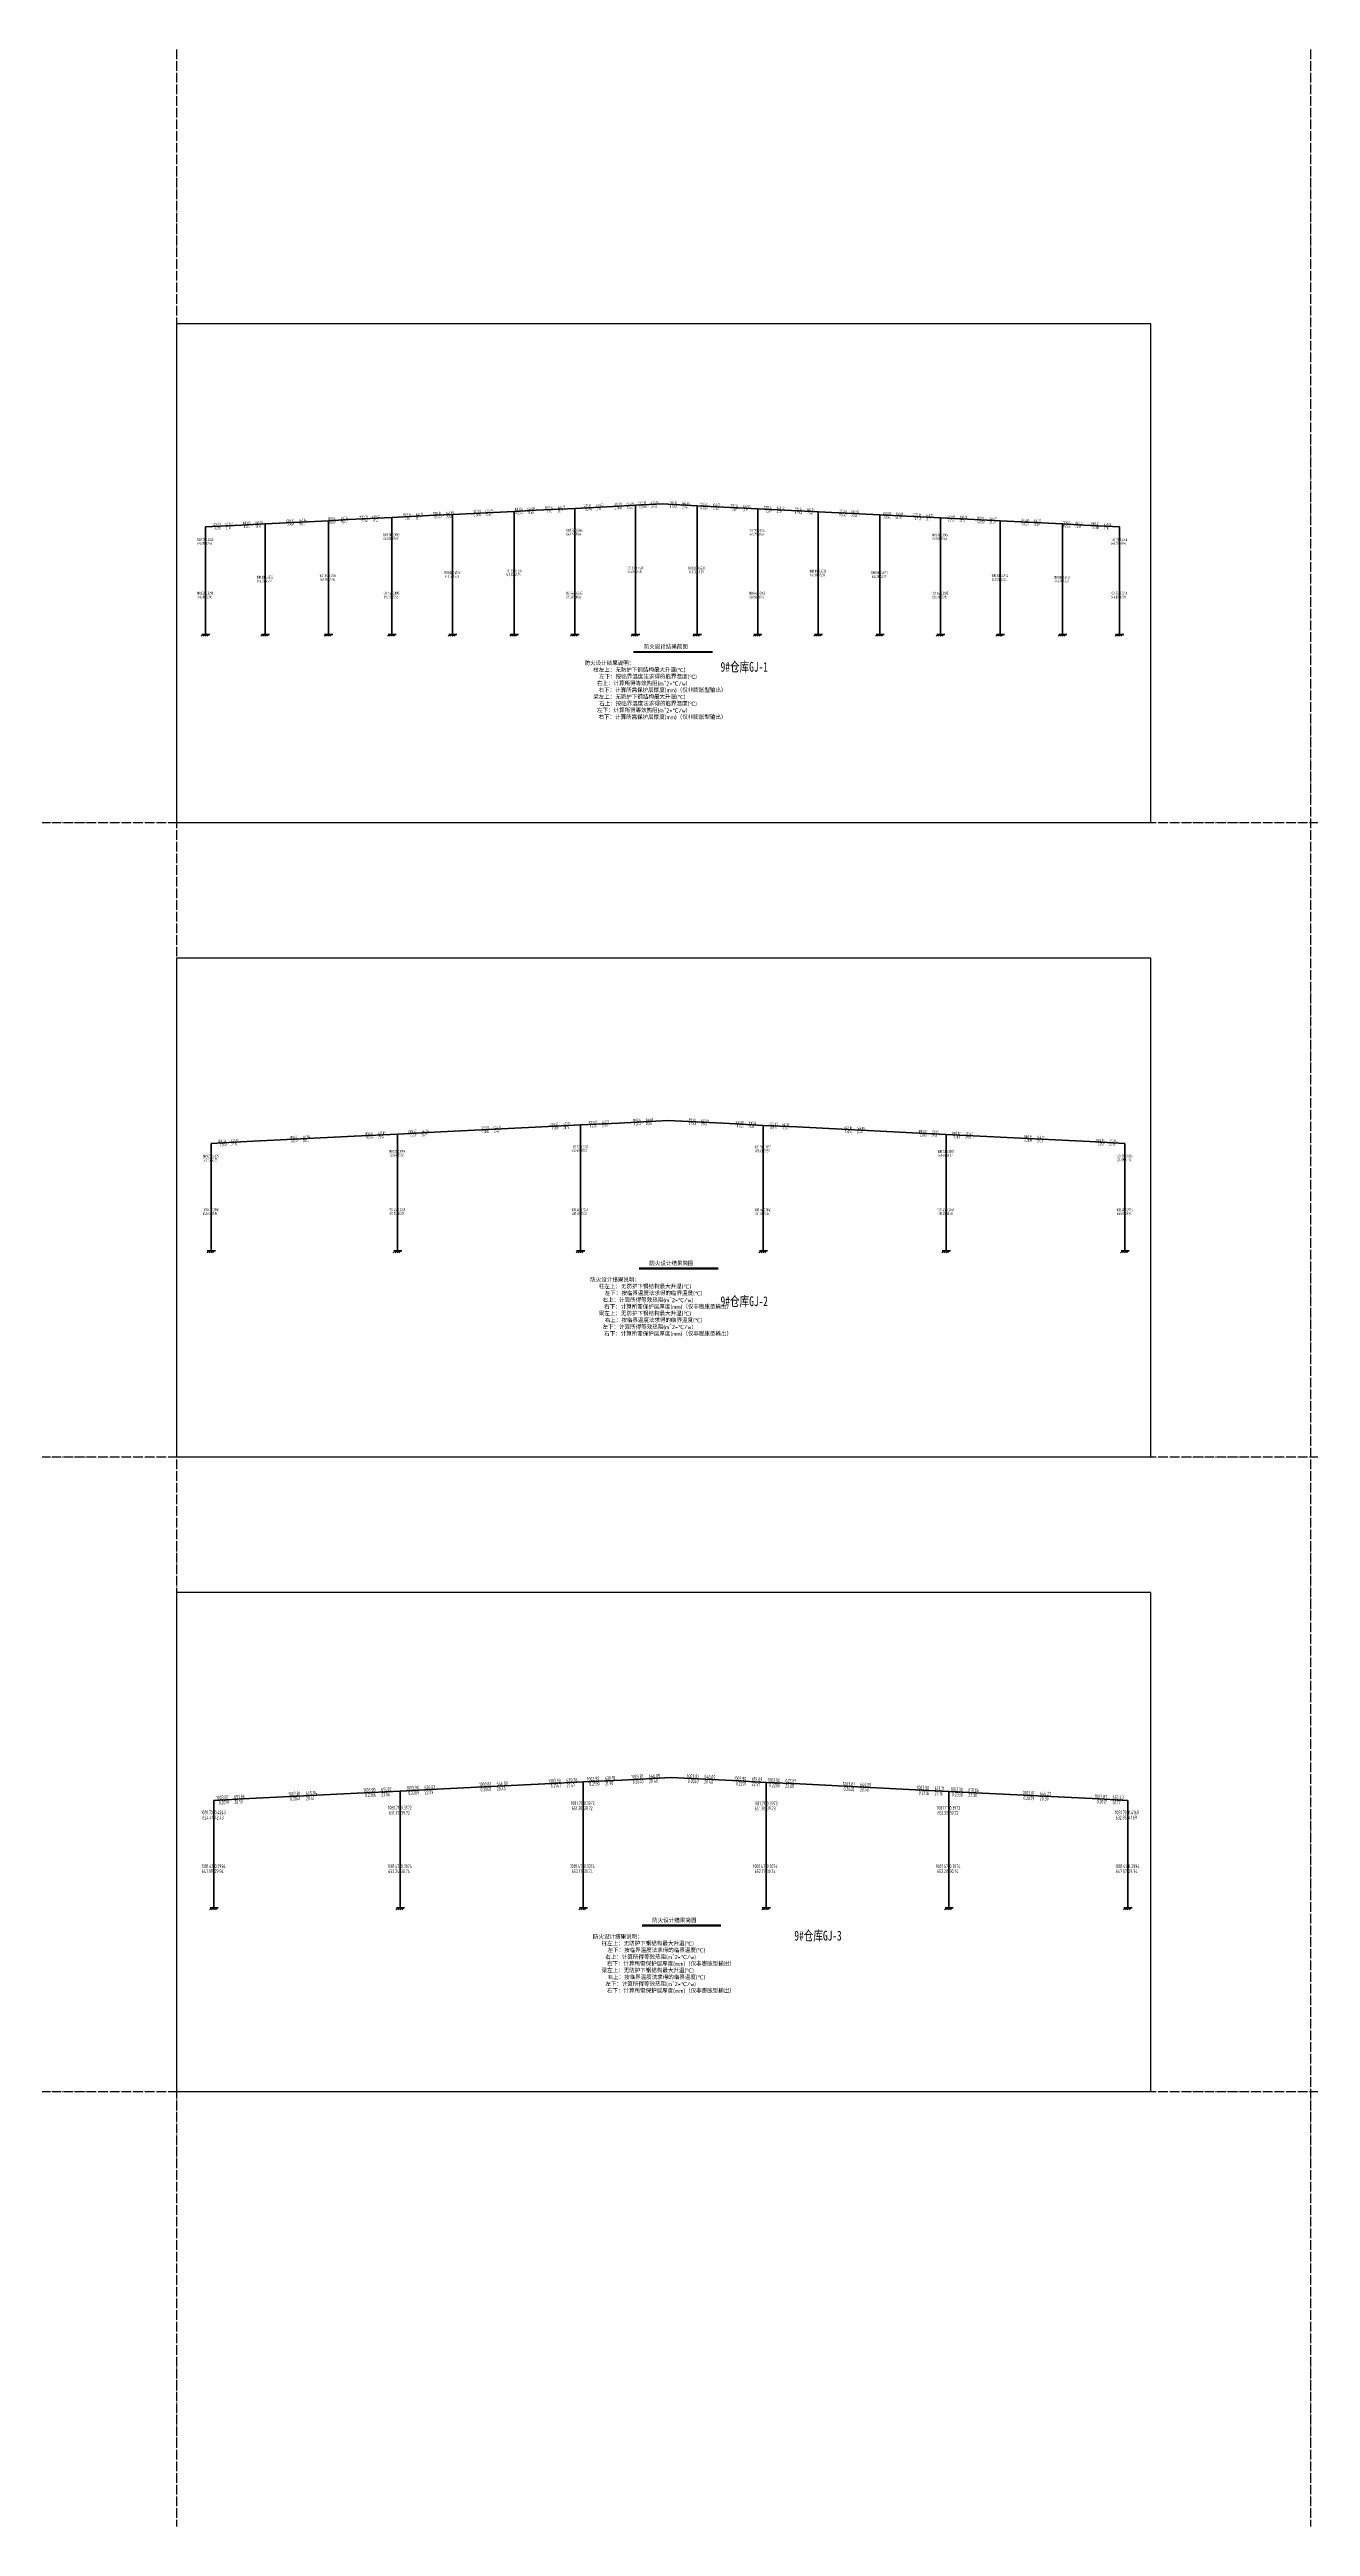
# Model space of a CAD drawing. Extents: x 447413 to 2975780, y -1432727 to 1301644.
# Drawn here: x 656516 to 787524, y 209091 to 466295 of the extents above; entities that cross this region are included whole.
import ezdxf
from ezdxf.enums import TextEntityAlignment as Align

# ---------------------------------------------------------------- set-up
doc = ezdxf.new("R2010")
doc.units = 0
doc.header["$LTSCALE"] = 1000
doc.header["$MEASUREMENT"] = 0
doc.linetypes.add('DOTE', pattern=[2.42, 2, -0.2, 0.02, -0.2])
for name, color, linetype, lineweight in [('22', 2, 'Continuous', 18), ('31', 2, 'Continuous', 18), ('32', 2, 'Continuous', 18), ('41', 2, 'Continuous', 18), ('图形说明', 7, 'Continuous', 18), ('杆件(白色)', 7, 'Continuous', 35)]:
    doc.layers.add(name, color=color, linetype=linetype, lineweight=lineweight)
doc.layers.add('DOTE', color=1, linetype='Continuous')
doc.layers.add('图纸编号', color=6, linetype='Continuous')
doc.styles.add('PkpmHz', font='Pkpmeng', dxfattribs={"width": 0.6, "bigfont": 'hztxt'})
doc.styles.add('宋体', font='', dxfattribs={"height": 35})
doc.styles.get('宋体').set_extended_font_data('SimSun')

# ---------------------------------------------------------------- blocks, each defined once
blk = doc.blocks.new('STSPK_2019-10-23-15_08_35')
at = {"layer": '图形说明', "lineweight": 35, "ltscale": 100}
blk.add_line((4477, -180), (5297, -180), dxfattribs=at)
at = {"layer": '杆件(白色)', "ltscale": 100}
for p, q in [((2416, 1236), (3466, 1288)), ((3466, 1288), (3866, 1308)), ((3866, 1308), (4266, 1328)), ((3866, 815), (3866, 1308)), ((4266, 1328), (4778, 1354)), ((4778, 1354), (5416, 1322)), ((5416, 1322), (5766, 1304)), ((5766, 815), (5766, 1304)), ((5766, 1304), (6116, 1287)), ((6116, 1287), (7316, 1227)), ((30, 1115), (400, 1135)), ((30, 815), (30, 1115)), ((400, 1135), (1516, 1191)), ((1516, 1191), (1966, 1213)), ((1966, 1213), (2416, 1236)), ((1966, 815), (1966, 1213)), ((7316, 1227), (7666, 1209)), ((7666, 815), (7666, 1209)), ((7666, 1209), (8016, 1192)), ((8016, 1192), (9154, 1135)), ((9154, 1135), (9524, 1115)), ((9524, 815), (9524, 1115)), ((30, 0), (30, 815)), ((1966, 0), (1966, 815)), ((3866, 0), (3866, 815)), ((5766, 0), (5766, 815)), ((7666, 0), (7666, 815)), ((9524, 0), (9524, 815)), ((-10, 0), (75, 0)), ((1926, 0), (2011, 0)), ((3826, 0), (3911, 0)), ((5726, 0), (5811, 0)), ((7626, 0), (7711, 0)), ((9484, 0), (9569, 0))]:
    blk.add_line(p, q, dxfattribs=at)
at = {"layer": '杆件(白色)', "lineweight": 18, "ltscale": 100}
for p, q in [((5, 0), (-15, -20)), ((25, 0), (5, -20)), ((45, 0), (25, -20)), ((65, 0), (45, -20)), ((1941, 0), (1921, -20)), ((1961, 0), (1941, -20)), ((1981, 0), (1961, -20)), ((2001, 0), (1981, -20)), ((3841, 0), (3821, -20)), ((3861, 0), (3841, -20)), ((3881, 0), (3861, -20)), ((3901, 0), (3881, -20)), ((5741, 0), (5721, -20)), ((5761, 0), (5741, -20)), ((5781, 0), (5761, -20)), ((5801, 0), (5781, -20)), ((7641, 0), (7621, -20)), ((7661, 0), (7641, -20)), ((7681, 0), (7661, -20)), ((7701, 0), (7681, -20)), ((9499, 0), (9479, -20)), ((9519, 0), (9499, -20)), ((9539, 0), (9519, -20)), ((9559, 0), (9539, -20)), ((4477, -190), (5297, -190))]:
    blk.add_line(p, q, dxfattribs=at)
at = {"layer": '22', "style": 'PkpmHz', "width": 0.64}
for s, p in [('1081.71', (1955, 1021)), ('1081.71', (3855, 1068)), ('1081.71', (5755, 1066)), ('1081.71', (7655, 1019)), ('1081.70', (19, 972)), ('1081.70', (9513, 972)), ('1081.41', (19, 414)), ('1081.47', (1955, 414)), ('1081.47', (3855, 414)), ('1081.47', (5755, 414)), ('1081.47', (7655, 414)), ('1081.41', (9513, 414))]:
    blk.add_text(s, height=40, dxfattribs=at).set_placement(p, align=Align.RIGHT)
for s, p in [('0.3972', (1972, 1021)), ('0.3972', (3872, 1068)), ('0.3973', (5772, 1066)), ('0.3972', (7672, 1019)), ('0.4243', (36, 972)), ('0.4169', (9530, 972)), ('0.2994', (36, 414)), ('0.3074', (1972, 414)), ('0.3074', (3872, 414)), ('0.3074', (5772, 414)), ('0.3074', (7672, 414)), ('0.2994', (9530, 414))]:
    blk.add_text(s, height=40, dxfattribs=at).set_placement(p)
for s, p in [('39.72', (3872, 1055)), ('39.73', (5772, 1053)), ('42.43', (36, 958)), ('39.72', (1972, 1008)), ('39.72', (7672, 1006)), ('41.69', (9530, 958)), ('29.94', (36, 401)), ('30.74', (1972, 401)), ('30.74', (3872, 401)), ('30.74', (5772, 401)), ('30.74', (7672, 401)), ('29.94', (9530, 401))]:
    blk.add_text(s, height=40, dxfattribs=at).set_placement(p, align=Align.TOP_LEFT)
at = {"layer": '31', "style": 'PkpmHz', "width": 0.64}
for s, rotation, p in [('1003.81', 2.8626, (2909, 1268)), ('1003.90', 2.8626, (3634, 1304)), ('1003.90', 2.8626, (4034, 1324)), ('1003.81', 2.8626, (4490, 1347)), ('1003.81', -2.8684, (5066, 1345)), ('1003.90', -2.8684, (5560, 1320)), ('1003.90', -2.8656, (5910, 1303)), ('1003.81', -2.8656, (6685, 1264)), ('1003.87', 3.0974, (183, 1131)), ('1003.81', 2.8655, (926, 1169)), ('1003.90', 2.8655, (1709, 1208)), ('1003.90', 2.8626, (2159, 1231)), ('1003.90', -2.8656, (7460, 1225)), ('1003.90', -2.8626, (7810, 1208)), ('1003.81', -2.8626, (8554, 1171)), ('1003.87', -3.0943, (9308, 1132))]:
    blk.add_text(s, height=40, rotation=rotation, dxfattribs=at).set_placement(p, align=Align.RIGHT)
at = {"layer": '32', "style": 'PkpmHz', "width": 0.64}
for s, p in [('651.30', (3855, 1055)), ('651.30', (5755, 1053)), ('624.41', (19, 958)), ('651.37', (1955, 1008)), ('651.33', (7655, 1006)), ('632.85', (9513, 958)), ('647.09', (19, 401)), ('652.24', (1955, 401)), ('652.17', (3855, 401)), ('652.17', (5755, 401)), ('652.20', (7655, 401)), ('647.07', (9513, 401))]:
    blk.add_text(s, height=40, dxfattribs=at).set_placement(p, align=Align.TOP_RIGHT)
at = {"layer": '41', "style": 'PkpmHz', "width": 0.64}
for s, rotation, p in [('646.09', 2.8626, (2967, 1269)), ('639.76', 2.8626, (3692, 1305)), ('630.18', 2.8626, (4092, 1325)), ('646.09', 2.8626, (4548, 1348)), ('646.09', -2.8684, (5123, 1344)), ('619.09', -2.8684, (5617, 1320)), ('627.81', -2.8656, (5967, 1302)), ('646.09', -2.8656, (6742, 1263)), ('651.86', 3.0974, (241, 1132)), ('645.94', 2.8655, (984, 1170)), ('615.82', 2.8655, (1767, 1209)), ('626.03', 2.8626, (2217, 1232)), ('613.71', -2.8656, (7517, 1224)), ('610.86', -2.8626, (7867, 1207)), ('646.27', -2.8626, (8611, 1170)), ('652.43', -3.0943, (9365, 1131))]:
    blk.add_text(s, height=40, rotation=rotation, dxfattribs=at).set_placement(p)
for s, rotation, p in [('0.2147', 2.8626, (3635, 1291)), ('0.2190', 2.8626, (4035, 1311)), ('0.2040', 2.8626, (4491, 1334)), ('0.2040', -2.8684, (5065, 1332)), ('0.2291', -2.8684, (5559, 1307)), ('0.2200', -2.8656, (5909, 1290)), ('0.2019', 3.0974, (184, 1118)), ('0.2041', 2.8655, (927, 1156)), ('0.2306', 2.8655, (1710, 1195)), ('0.2209', 2.8626, (2160, 1218)), ('0.2040', 2.8626, (2910, 1255)), ('0.2040', -2.8656, (6684, 1251)), ('0.2316', -2.8656, (7459, 1212)), ('0.2330', -2.8626, (7809, 1195)), ('0.2039', -2.8626, (8553, 1157)), ('0.2017', -3.0943, (9307, 1119))]:
    blk.add_text(s, height=40, rotation=rotation, dxfattribs=at).set_placement(p, align=Align.TOP_RIGHT)
for s, rotation, p in [('21.47', 2.8626, (3692, 1292)), ('21.90', 2.8626, (4092, 1312)), ('20.40', 2.8626, (4548, 1335)), ('20.40', -2.8684, (5123, 1331)), ('22.91', -2.8684, (5617, 1306)), ('22.00', -2.8656, (5967, 1289)), ('20.19', 3.0974, (241, 1119)), ('20.41', 2.8655, (984, 1157)), ('23.06', 2.8655, (1767, 1196)), ('22.09', 2.8626, (2217, 1218)), ('20.40', 2.8626, (2967, 1256)), ('20.40', -2.8656, (6742, 1250)), ('23.16', -2.8656, (7517, 1211)), ('23.30', -2.8626, (7867, 1194)), ('20.39', -2.8626, (8611, 1157)), ('20.17', -3.0943, (9365, 1118))]:
    blk.add_text(s, height=40, rotation=rotation, dxfattribs=at).set_placement(p, align=Align.TOP_LEFT)
at = {"layer": '图形说明', "style": 'PkpmHz'}
for s, p in [('防火设计结果简图 ', (4827, -152)), ('防火设计结果说明：                              ', (4677, -322)), ('柱左上：无防护下钢结构最大升温(℃)              ', (4747, -392)), ('  右上：计算所得等效热阻(m^ 2*℃/w)              ', (4747, -532)), ('  左下：按临界温度法求得的临界温度(℃)          ', (4747, -462)), ('梁左上：无防护下钢结构最大升温(℃)              ', (4747, -672)), ('  左下：计算所得等效热阻(m^ 2*℃/w)              ', (4747, -812)), ('  右上：按临界温度法求得的临界温度(℃)          ', (4747, -742)), ('  右下：计算所需保护层厚度(mm)（仅非膨胀型输出）', (4747, -602)), ('  右下：计算所需保护层厚度(mm)（仅非膨胀型输出）', (4747, -882))]:
    blk.add_text(s, height=42.5, dxfattribs=at).set_placement(p, align=Align.CENTER)
blk = doc.blocks.new('STSPK_2019-10-23-15_19_45')
at = {"layer": '图形说明', "lineweight": 35, "ltscale": 100}
blk.add_line((4477, -180), (5297, -180), dxfattribs=at)
at = {"layer": '杆件(白色)', "ltscale": 100}
for p, q in [((2416, 1236), (3466, 1288)), ((3466, 1288), (3866, 1308)), ((3866, 1308), (4266, 1328)), ((3866, 815), (3866, 1308)), ((4266, 1328), (4778, 1354)), ((4778, 1354), (5416, 1322)), ((5416, 1322), (5766, 1304)), ((5766, 815), (5766, 1304)), ((5766, 1304), (6116, 1287)), ((6116, 1287), (7316, 1227)), ((30, 1115), (400, 1135)), ((30, 815), (30, 1115)), ((400, 1135), (1516, 1191)), ((1516, 1191), (1966, 1213)), ((1966, 1213), (2416, 1236)), ((1966, 815), (1966, 1213)), ((7316, 1227), (7666, 1209)), ((7666, 815), (7666, 1209)), ((7666, 1209), (8016, 1192)), ((8016, 1192), (9154, 1135)), ((9154, 1135), (9524, 1115)), ((9524, 815), (9524, 1115)), ((30, 0), (30, 815)), ((1966, 0), (1966, 815)), ((3866, 0), (3866, 815)), ((5766, 0), (5766, 815)), ((7666, 0), (7666, 815)), ((9524, 0), (9524, 815)), ((-10, 0), (75, 0)), ((1926, 0), (2011, 0)), ((3826, 0), (3911, 0)), ((5726, 0), (5811, 0)), ((7626, 0), (7711, 0)), ((9484, 0), (9569, 0))]:
    blk.add_line(p, q, dxfattribs=at)
at = {"layer": '杆件(白色)', "lineweight": 18, "ltscale": 100}
for p, q in [((5, 0), (-15, -20)), ((25, 0), (5, -20)), ((45, 0), (25, -20)), ((65, 0), (45, -20)), ((1941, 0), (1921, -20)), ((1961, 0), (1941, -20)), ((1981, 0), (1961, -20)), ((2001, 0), (1981, -20)), ((3841, 0), (3821, -20)), ((3861, 0), (3841, -20)), ((3881, 0), (3861, -20)), ((3901, 0), (3881, -20)), ((5741, 0), (5721, -20)), ((5761, 0), (5741, -20)), ((5781, 0), (5761, -20)), ((5801, 0), (5781, -20)), ((7641, 0), (7621, -20)), ((7661, 0), (7641, -20)), ((7681, 0), (7661, -20)), ((7701, 0), (7681, -20)), ((9499, 0), (9479, -20)), ((9519, 0), (9499, -20)), ((9539, 0), (9519, -20)), ((9559, 0), (9539, -20)), ((4477, -190), (5297, -190))]:
    blk.add_line(p, q, dxfattribs=at)
at = {"layer": '22', "style": 'PkpmHz', "width": 0.57}
for s, p in [('1081.70', (1958, 1019)), ('1081.70', (3858, 1066)), ('1081.70', (5758, 1064)), ('1081.70', (7658, 1017)), ('1081.71', (22, 969)), ('1081.71', (9516, 969)), ('1081.41', (22, 412)), ('1081.46', (1958, 412)), ('1081.46', (3858, 412)), ('1081.46', (5758, 412)), ('1081.46', (7658, 412)), ('1081.41', (9516, 412))]:
    blk.add_text(s, height=30, dxfattribs=at).set_placement(p, align=Align.RIGHT)
for s, p in [('0.3956', (1970, 1019)), ('0.3957', (3870, 1066)), ('0.3957', (5770, 1064)), ('0.3957', (7670, 1017)), ('0.4275', (34, 969)), ('0.4196', (9528, 969)), ('0.2996', (34, 412)), ('0.3039', (1970, 412)), ('0.3040', (3870, 412)), ('0.3040', (5770, 412)), ('0.3040', (7670, 412)), ('0.2996', (9528, 412))]:
    blk.add_text(s, height=30, dxfattribs=at).set_placement(p)
for s, p in [('39.57', (3870, 1057)), ('39.57', (5770, 1055)), ('42.75', (34, 961)), ('39.56', (1970, 1010)), ('39.57', (7670, 1008)), ('41.96', (9528, 961)), ('29.96', (34, 403)), ('30.39', (1970, 403)), ('30.40', (3870, 403)), ('30.40', (5770, 403)), ('30.40', (7670, 403)), ('29.96', (9528, 403))]:
    blk.add_text(s, height=30, dxfattribs=at).set_placement(p, align=Align.TOP_LEFT)
at = {"layer": '31', "style": 'PkpmHz', "width": 0.57}
for s, rotation, p in [('1003.81', 2.8626, (2913, 1266)), ('1003.87', 2.8626, (3638, 1302)), ('1003.87', 2.8626, (4038, 1322)), ('1003.81', 2.8626, (4494, 1345)), ('1003.81', -2.8684, (5070, 1343)), ('1003.87', -2.8684, (5564, 1318)), ('1003.87', -2.8656, (5914, 1301)), ('1003.81', -2.8656, (6689, 1262)), ('1004.54', 3.0974, (187, 1129)), ('1003.81', 2.8655, (930, 1167)), ('1003.87', 2.8655, (1713, 1206)), ('1003.87', 2.8626, (2163, 1229)), ('1003.87', -2.8656, (7464, 1223)), ('1003.87', -2.8626, (7814, 1205)), ('1003.81', -2.8626, (8558, 1168)), ('1004.54', -3.0943, (9312, 1130))]:
    blk.add_text(s, height=30, rotation=rotation, dxfattribs=at).set_placement(p, align=Align.RIGHT)
at = {"layer": '32', "style": 'PkpmHz', "width": 0.57}
for s, p in [('650.63', (3858, 1057)), ('650.63', (5758, 1055)), ('625.95', (22, 961)), ('650.69', (1958, 1010)), ('650.66', (7658, 1008)), ('634.89', (9516, 961)), ('646.64', (22, 403)), ('651.54', (1958, 403)), ('651.48', (3858, 403)), ('651.48', (5758, 403)), ('651.50', (7658, 403)), ('646.62', (9516, 403))]:
    blk.add_text(s, height=30, dxfattribs=at).set_placement(p, align=Align.TOP_RIGHT)
at = {"layer": '41', "style": 'PkpmHz', "width": 0.57}
for s, rotation, p in [('646.09', 2.8626, (2965, 1267)), ('652.13', 2.8626, (3690, 1303)), ('647.50', 2.8626, (4090, 1323)), ('646.09', 2.8626, (4546, 1346)), ('646.09', -2.8684, (5121, 1342)), ('636.66', -2.8684, (5615, 1317)), ('645.18', -2.8656, (5965, 1300)), ('646.09', -2.8656, (6740, 1261)), ('643.09', 3.0974, (239, 1130)), ('645.94', 2.8655, (982, 1168)), ('635.83', 2.8655, (1765, 1207)), ('644.04', 2.8626, (2215, 1229)), ('632.13', -2.8656, (7515, 1222)), ('630.42', -2.8626, (7865, 1205)), ('646.27', -2.8626, (8609, 1168)), ('652.16', -3.0943, (9363, 1129))]:
    blk.add_text(s, height=30, rotation=rotation, dxfattribs=at).set_placement(p)
for s, rotation, p in [('0.2018', 2.8626, (3639, 1294)), ('0.2087', 2.8626, (4039, 1314)), ('0.2040', 2.8626, (4495, 1336)), ('0.2040', -2.8684, (5069, 1334)), ('0.2133', -2.8684, (5563, 1309)), ('0.2097', -2.8656, (5913, 1292)), ('0.2170', 3.0974, (188, 1120)), ('0.2041', 2.8655, (931, 1158)), ('0.2136', 2.8655, (1714, 1197)), ('0.2101', 2.8626, (2164, 1220)), ('0.2040', 2.8626, (2914, 1257)), ('0.2040', -2.8656, (6688, 1253)), ('0.2153', -2.8656, (7463, 1214)), ('0.2160', -2.8626, (7813, 1197)), ('0.2039', -2.8626, (8557, 1159)), ('0.2131', -3.0943, (9311, 1121))]:
    blk.add_text(s, height=30, rotation=rotation, dxfattribs=at).set_placement(p, align=Align.TOP_RIGHT)
for s, rotation, p in [('20.18', 2.8626, (3690, 1294)), ('20.87', 2.8626, (4090, 1314)), ('20.40', 2.8626, (4546, 1337)), ('20.40', -2.8684, (5121, 1333)), ('21.33', -2.8684, (5615, 1309)), ('20.97', -2.8656, (5965, 1291)), ('21.70', 3.0974, (239, 1121)), ('20.41', 2.8655, (982, 1159)), ('21.36', 2.8655, (1765, 1198)), ('21.01', 2.8626, (2215, 1220)), ('20.40', 2.8626, (2965, 1258)), ('20.40', -2.8656, (6740, 1252)), ('21.53', -2.8656, (7515, 1214)), ('21.60', -2.8626, (7865, 1196)), ('20.39', -2.8626, (8609, 1159)), ('21.31', -3.0943, (9363, 1120))]:
    blk.add_text(s, height=30, rotation=rotation, dxfattribs=at).set_placement(p, align=Align.TOP_LEFT)
at = {"layer": '图形说明', "style": 'PkpmHz'}
for s, p in [('防火设计结果简图 ', (4827, -152)), ('防火设计结果说明：                              ', (4677, -322)), ('柱左上：无防护下钢结构最大升温(℃)              ', (4747, -392)), ('  右上：计算所得等效热阻(m^ 2*℃/w)              ', (4747, -532)), ('  左下：按临界温度法求得的临界温度(℃)          ', (4747, -462)), ('梁左上：无防护下钢结构最大升温(℃)              ', (4747, -672)), ('  左下：计算所得等效热阻(m^ 2*℃/w)              ', (4747, -812)), ('  右上：按临界温度法求得的临界温度(℃)          ', (4747, -742)), ('  右下：计算所需保护层厚度(mm)（仅非膨胀型输出）', (4747, -602)), ('  右下：计算所需保护层厚度(mm)（仅非膨胀型输出）', (4747, -882))]:
    blk.add_text(s, height=42.5, dxfattribs=at).set_placement(p, align=Align.CENTER)
blk = doc.blocks.new('STSPK_2019-10-23-15_25_15')
at = {"layer": '图形说明', "lineweight": 35, "ltscale": 100}
blk.add_line((4477, -180), (5297, -180), dxfattribs=at)
at = {"layer": '杆件(白色)', "ltscale": 100}
for p, q in [((3236, 1277), (3466, 1288)), ((3466, 1288), (3866, 1308)), ((3866, 1308), (4266, 1328)), ((3866, 815), (3866, 1308)), ((4266, 1328), (4496, 1340)), ((4496, 1340), (4778, 1354)), ((4496, 0), (4496, 1340)), ((4778, 1354), (5136, 1336)), ((5136, 0), (5136, 1336)), ((5136, 1336), (5416, 1322)), ((5416, 1322), (5766, 1304)), ((5766, 815), (5766, 1304)), ((5766, 1304), (6116, 1287)), ((6116, 1287), (6396, 1273)), ((30, 1115), (400, 1135)), ((30, 815), (30, 1115)), ((400, 1135), (650, 1148)), ((650, 1148), (1306, 1180)), ((650, 0), (650, 1148)), ((1306, 1180), (1516, 1191)), ((1306, 0), (1306, 1180)), ((1516, 1191), (1966, 1213)), ((1966, 1213), (2416, 1236)), ((1966, 815), (1966, 1213)), ((2416, 1236), (2596, 1245)), ((2596, 1245), (3236, 1277)), ((2596, 0), (2596, 1245)), ((3236, 0), (3236, 1277)), ((6396, 0), (6396, 1273)), ((6396, 1273), (7036, 1241)), ((7036, 0), (7036, 1241)), ((7036, 1241), (7316, 1227)), ((7316, 1227), (7666, 1209)), ((7666, 815), (7666, 1209)), ((7666, 1209), (8016, 1192)), ((8016, 1192), (8286, 1178)), ((8286, 0), (8286, 1178)), ((8286, 1178), (8934, 1146)), ((8934, 0), (8934, 1146)), ((8934, 1146), (9154, 1135)), ((9154, 1135), (9524, 1115)), ((9524, 815), (9524, 1115)), ((30, 0), (30, 815)), ((1966, 0), (1966, 815)), ((3866, 0), (3866, 815)), ((5766, 0), (5766, 815)), ((7666, 0), (7666, 815)), ((9524, 0), (9524, 815)), ((-10, 0), (75, 0)), ((610, 0), (695, 0)), ((1266, 0), (1351, 0)), ((1926, 0), (2011, 0)), ((2556, 0), (2641, 0)), ((3196, 0), (3281, 0)), ((3826, 0), (3911, 0)), ((4456, 0), (4541, 0)), ((5096, 0), (5181, 0)), ((5726, 0), (5811, 0)), ((6356, 0), (6441, 0)), ((6996, 0), (7081, 0)), ((7626, 0), (7711, 0)), ((8246, 0), (8331, 0)), ((8894, 0), (8979, 0)), ((9484, 0), (9569, 0))]:
    blk.add_line(p, q, dxfattribs=at)
at = {"layer": '杆件(白色)', "lineweight": 18, "ltscale": 100}
for p, q in [((5, 0), (-15, -20)), ((25, 0), (5, -20)), ((45, 0), (25, -20)), ((65, 0), (45, -20)), ((625, 0), (605, -20)), ((645, 0), (625, -20)), ((665, 0), (645, -20)), ((685, 0), (665, -20)), ((1281, 0), (1261, -20)), ((1301, 0), (1281, -20)), ((1321, 0), (1301, -20)), ((1341, 0), (1321, -20)), ((1941, 0), (1921, -20)), ((1961, 0), (1941, -20)), ((1981, 0), (1961, -20)), ((2001, 0), (1981, -20)), ((2571, 0), (2551, -20)), ((2591, 0), (2571, -20)), ((2611, 0), (2591, -20)), ((2631, 0), (2611, -20)), ((3211, 0), (3191, -20)), ((3231, 0), (3211, -20)), ((3251, 0), (3231, -20)), ((3271, 0), (3251, -20)), ((3841, 0), (3821, -20)), ((3861, 0), (3841, -20)), ((3881, 0), (3861, -20)), ((3901, 0), (3881, -20)), ((4471, 0), (4451, -20)), ((4491, 0), (4471, -20)), ((4511, 0), (4491, -20)), ((4531, 0), (4511, -20)), ((5111, 0), (5091, -20)), ((5131, 0), (5111, -20)), ((5151, 0), (5131, -20)), ((5171, 0), (5151, -20)), ((5741, 0), (5721, -20)), ((5761, 0), (5741, -20)), ((5781, 0), (5761, -20)), ((5801, 0), (5781, -20)), ((6371, 0), (6351, -20)), ((6391, 0), (6371, -20)), ((6411, 0), (6391, -20)), ((6431, 0), (6411, -20)), ((7011, 0), (6991, -20)), ((7031, 0), (7011, -20)), ((7051, 0), (7031, -20)), ((7071, 0), (7051, -20)), ((7641, 0), (7621, -20)), ((7661, 0), (7641, -20)), ((7681, 0), (7661, -20)), ((7701, 0), (7681, -20)), ((8261, 0), (8241, -20)), ((8281, 0), (8261, -20)), ((8301, 0), (8281, -20)), ((8321, 0), (8301, -20)), ((8909, 0), (8889, -20)), ((8929, 0), (8909, -20)), ((8949, 0), (8929, -20)), ((8969, 0), (8949, -20)), ((9499, 0), (9479, -20)), ((9519, 0), (9499, -20)), ((9539, 0), (9519, -20)), ((9559, 0), (9539, -20)), ((4477, -190), (5297, -190))]:
    blk.add_line(p, q, dxfattribs=at)
at = {"layer": '22', "style": 'PkpmHz', "width": 0.57}
for s, p in [('1081.70', (1958, 1019)), ('1081.70', (3858, 1066)), ('1081.70', (5758, 1064)), ('1081.70', (7658, 1017)), ('1081.71', (22, 969)), ('1081.71', (9516, 969)), ('1081.80', (642, 578)), ('1081.80', (1298, 595)), ('1081.80', (2588, 627)), ('1081.80', (3228, 643)), ('1081.80', (4488, 674)), ('1081.80', (5128, 672)), ('1081.80', (6388, 641)), ('1081.80', (7028, 625)), ('1081.80', (8278, 594)), ('1081.80', (8926, 577)), ('1081.52', (22, 412)), ('1081.46', (1958, 412)), ('1081.46', (3858, 412)), ('1081.46', (5758, 412)), ('1081.46', (7658, 412)), ('1081.52', (9516, 412))]:
    blk.add_text(s, height=30, dxfattribs=at).set_placement(p, align=Align.RIGHT)
for s, p in [('0.3963', (1970, 1019)), ('0.3964', (3870, 1066)), ('0.3964', (5770, 1064)), ('0.3964', (7670, 1017)), ('0.4046', (34, 969)), ('0.4046', (9528, 969)), ('0.4532', (654, 578)), ('0.4534', (1310, 595)), ('0.4538', (2600, 627)), ('0.4539', (3240, 643)), ('0.4539', (4500, 674)), ('0.4539', (5140, 672)), ('0.4539', (6400, 641)), ('0.4537', (7040, 625)), ('0.4534', (8290, 594)), ('0.4532', (8938, 577)), ('0.3298', (34, 412)), ('0.3095', (1970, 412)), ('0.3095', (3870, 412)), ('0.3095', (5770, 412)), ('0.3095', (7670, 412)), ('0.3298', (9528, 412))]:
    blk.add_text(s, height=30, dxfattribs=at).set_placement(p)
for s, p in [('39.64', (3870, 1057)), ('39.64', (5770, 1055)), ('40.46', (34, 961)), ('39.63', (1970, 1010)), ('39.64', (7670, 1008)), ('40.46', (9528, 961)), ('45.32', (654, 569)), ('45.34', (1310, 586)), ('45.38', (2600, 618)), ('45.39', (3240, 634)), ('45.39', (4500, 666)), ('45.39', (5140, 664)), ('45.39', (6400, 632)), ('45.37', (7040, 616)), ('45.34', (8290, 585)), ('45.32', (8938, 569)), ('32.98', (34, 403)), ('30.95', (1970, 403)), ('30.95', (3870, 403)), ('30.95', (5770, 403)), ('30.95', (7670, 403)), ('32.98', (9528, 403))]:
    blk.add_text(s, height=30, dxfattribs=at).set_placement(p, align=Align.TOP_LEFT)
at = {"layer": '31', "style": 'PkpmHz', "width": 0.57}
for s, rotation, p in [('1003.81', 2.8626, (2888, 1265)), ('1003.81', 2.8626, (3323, 1287)), ('1003.91', 2.8626, (3638, 1302)), ('1003.91', 2.8626, (4038, 1322)), ('1003.81', 2.8626, (4353, 1338)), ('1003.81', 2.8626, (4609, 1351)), ('1003.81', -2.8684, (4930, 1350)), ('1003.81', -2.8684, (5249, 1334)), ('1003.91', -2.8684, (5564, 1318)), ('1003.91', -2.8656, (5914, 1301)), ('1003.81', -2.8656, (6229, 1285)), ('1003.81', -2.8656, (6689, 1262)), ('1003.91', 3.0974, (187, 1129)), ('1003.81', 2.8655, (497, 1145)), ('1003.81', 2.8655, (950, 1168)), ('1003.81', 2.8655, (1383, 1190)), ('1003.91', 2.8655, (1713, 1206)), ('1003.91', 2.8626, (2163, 1229)), ('1003.81', 2.8626, (2478, 1244)), ('1003.81', -2.8656, (7149, 1239)), ('1003.91', -2.8656, (7464, 1223)), ('1003.91', -2.8626, (7814, 1205)), ('1003.81', -2.8626, (8124, 1190)), ('1003.81', -2.8626, (8583, 1167)), ('1003.81', -2.8626, (9017, 1145)), ('1003.91', -3.0943, (9312, 1130))]:
    blk.add_text(s, height=30, rotation=rotation, dxfattribs=at).set_placement(p, align=Align.RIGHT)
at = {"layer": '32', "style": 'PkpmHz', "width": 0.57}
for s, p in [('649.79', (3858, 1057)), ('649.79', (5758, 1055)), ('646.80', (22, 961)), ('649.83', (1958, 1010)), ('649.81', (7658, 1008)), ('646.79', (9516, 961)), ('643.78', (642, 569)), ('643.58', (1298, 586)), ('643.15', (2588, 618)), ('643.00', (3228, 634)), ('643.00', (4488, 666)), ('643.00', (5128, 664)), ('643.00', (6388, 632)), ('643.20', (7028, 616)), ('643.58', (8278, 585)), ('643.78', (8926, 569)), ('646.90', (22, 403)), ('650.72', (1958, 403)), ('650.68', (3858, 403)), ('650.68', (5758, 403)), ('650.70', (7658, 403)), ('646.89', (9516, 403))]:
    blk.add_text(s, height=30, dxfattribs=at).set_placement(p, align=Align.TOP_RIGHT)
at = {"layer": '41', "style": 'PkpmHz', "width": 0.57}
for s, rotation, p in [('646.09', 2.8626, (2940, 1265)), ('646.09', 2.8626, (3375, 1287)), ('649.72', 2.8626, (3690, 1303)), ('649.72', 2.8626, (4090, 1323)), ('646.09', 2.8626, (4405, 1339)), ('646.09', 2.8626, (4661, 1352)), ('646.09', -2.8684, (4981, 1349)), ('646.09', -2.8684, (5300, 1333)), ('649.72', -2.8684, (5615, 1317)), ('649.72', -2.8656, (5965, 1300)), ('646.09', -2.8656, (6280, 1284)), ('646.09', -2.8656, (6740, 1261)), ('649.41', 3.0974, (239, 1130)), ('645.94', 2.8655, (549, 1146)), ('645.94', 2.8655, (1002, 1169)), ('645.94', 2.8655, (1435, 1190)), ('649.41', 2.8655, (1765, 1207)), ('649.72', 2.8626, (2215, 1229)), ('646.09', 2.8626, (2530, 1245)), ('646.09', -2.8656, (7200, 1238)), ('649.72', -2.8656, (7515, 1222)), ('650.08', -2.8626, (7865, 1205)), ('646.27', -2.8626, (8175, 1189)), ('646.27', -2.8626, (8634, 1166)), ('646.27', -2.8626, (9068, 1145)), ('650.08', -3.0943, (9363, 1129))]:
    blk.add_text(s, height=30, rotation=rotation, dxfattribs=at).set_placement(p)
for s, rotation, p in [('0.2111', 2.8626, (3639, 1294)), ('0.2111', 2.8626, (4039, 1314)), ('0.2040', 2.8626, (4354, 1329)), ('0.2040', 2.8626, (4610, 1342)), ('0.2040', -2.8684, (4929, 1341)), ('0.2040', -2.8684, (5248, 1325)), ('0.2111', -2.8684, (5563, 1309)), ('0.2111', -2.8656, (5913, 1292)), ('0.2112', 3.0974, (188, 1120)), ('0.2041', 2.8655, (498, 1136)), ('0.2041', 2.8655, (951, 1159)), ('0.2041', 2.8655, (1384, 1181)), ('0.2112', 2.8655, (1714, 1197)), ('0.2111', 2.8626, (2164, 1220)), ('0.2040', 2.8626, (2479, 1236)), ('0.2040', 2.8626, (2889, 1256)), ('0.2040', 2.8626, (3324, 1278)), ('0.2040', -2.8656, (6228, 1276)), ('0.2040', -2.8656, (6688, 1253)), ('0.2040', -2.8656, (7148, 1230)), ('0.2111', -2.8656, (7463, 1214)), ('0.2110', -2.8626, (7813, 1197)), ('0.2039', -2.8626, (8123, 1181)), ('0.2039', -2.8626, (8582, 1158)), ('0.2039', -2.8626, (9016, 1136)), ('0.2110', -3.0943, (9311, 1121))]:
    blk.add_text(s, height=30, rotation=rotation, dxfattribs=at).set_placement(p, align=Align.TOP_RIGHT)
for s, rotation, p in [('21.11', 2.8626, (3690, 1294)), ('21.11', 2.8626, (4090, 1314)), ('20.40', 2.8626, (4405, 1330)), ('20.40', 2.8626, (4661, 1343)), ('20.40', -2.8684, (4981, 1340)), ('20.40', -2.8684, (5300, 1324)), ('21.11', -2.8684, (5615, 1309)), ('21.11', -2.8656, (5965, 1291)), ('21.12', 3.0974, (239, 1121)), ('20.41', 2.8655, (549, 1137)), ('20.41', 2.8655, (1002, 1160)), ('20.41', 2.8655, (1435, 1181)), ('21.12', 2.8655, (1765, 1198)), ('21.11', 2.8626, (2215, 1220)), ('20.40', 2.8626, (2530, 1236)), ('20.40', 2.8626, (2940, 1257)), ('20.40', 2.8626, (3375, 1278)), ('20.40', -2.8656, (6280, 1275)), ('20.40', -2.8656, (6740, 1252)), ('20.40', -2.8656, (7200, 1229)), ('21.11', -2.8656, (7515, 1214)), ('21.10', -2.8626, (7865, 1196)), ('20.39', -2.8626, (8175, 1181)), ('20.39', -2.8626, (8634, 1158)), ('20.39', -2.8626, (9068, 1136)), ('21.10', -3.0943, (9363, 1120))]:
    blk.add_text(s, height=30, rotation=rotation, dxfattribs=at).set_placement(p, align=Align.TOP_LEFT)
at = {"layer": '图形说明', "style": 'PkpmHz'}
for s, p in [('防火设计结果简图 ', (4827, -152)), ('防火设计结果说明：                              ', (4677, -322)), ('柱左上：无防护下钢结构最大升温(℃)              ', (4747, -392)), ('  右上：计算所得等效热阻(m^ 2*℃/w)              ', (4747, -532)), ('  左下：按临界温度法求得的临界温度(℃)          ', (4747, -462)), ('梁左上：无防护下钢结构最大升温(℃)              ', (4747, -672)), ('  左下：计算所得等效热阻(m^ 2*℃/w)              ', (4747, -812)), ('  右上：按临界温度法求得的临界温度(℃)          ', (4747, -742)), ('  右下：计算所需保护层厚度(mm)（仅非膨胀型输出）', (4747, -602)), ('  右下：计算所需保护层厚度(mm)（仅非膨胀型输出）', (4747, -882))]:
    blk.add_text(s, height=42.5, dxfattribs=at).set_placement(p, align=Align.CENTER)

msp = doc.modelspace()

# ---------------------------------------------------------------- linework, layer by layer
for points in [[(669703.8, 386027.3), (770934.4, 386027.3), (770934.4, 437818.6), (669703.8, 437818.6)], [(669703.8, 320150.8), (770934.4, 320150.8), (770934.4, 371942.1), (669703.8, 371942.1)], [(669703.8, 254274.3), (770934.4, 254274.3), (770934.4, 306065.6), (669703.8, 306065.6)]]:
    msp.add_lwpolyline(points, close=True)
at = {"layer": 'DOTE', "color": 8, "linetype": 'DOTE', "ltscale": 0.5}
for p, q in [((669703.8, 466295), (669703.8, 209090.5)), ((787523.5, 466295), (787523.5, 209090.5)), ((447413.1, 386027.3), (1925198.8, 386027.3)), ((447413.1, 320150.8), (1925198.8, 320150.8)), ((447413.1, 254274.3), (1925198.8, 254274.3))]:
    msp.add_line(p, q, dxfattribs=at)

# ---------------------------------------------------------------- block references
at = {"xscale": 10, "yscale": 10, "zscale": 10}
for name, p in [('STSPK_2019-10-23-15_25_15', (672428.9, 405568.9)), ('STSPK_2019-10-23-15_19_45', (673012.2, 341541.6)), ('STSPK_2019-10-23-15_08_35', (673302.1, 273319.4))]:
    msp.add_blockref(name, p, dxfattribs=at)

# ---------------------------------------------------------------- texts
at = {"layer": '图纸编号', "color": 6, "style": '宋体', "width": 0.7}
for s, p in [('9#仓库GJ-1', (726235.8, 401685.2)), ('9#仓库GJ-2', (726235.8, 335808.7)), ('9#仓库GJ-3', (733899.9, 269932.2))]:
    msp.add_text(s, height=1020.76, dxfattribs=at).set_placement(p)

doc.saveas('drawing.dxf')
